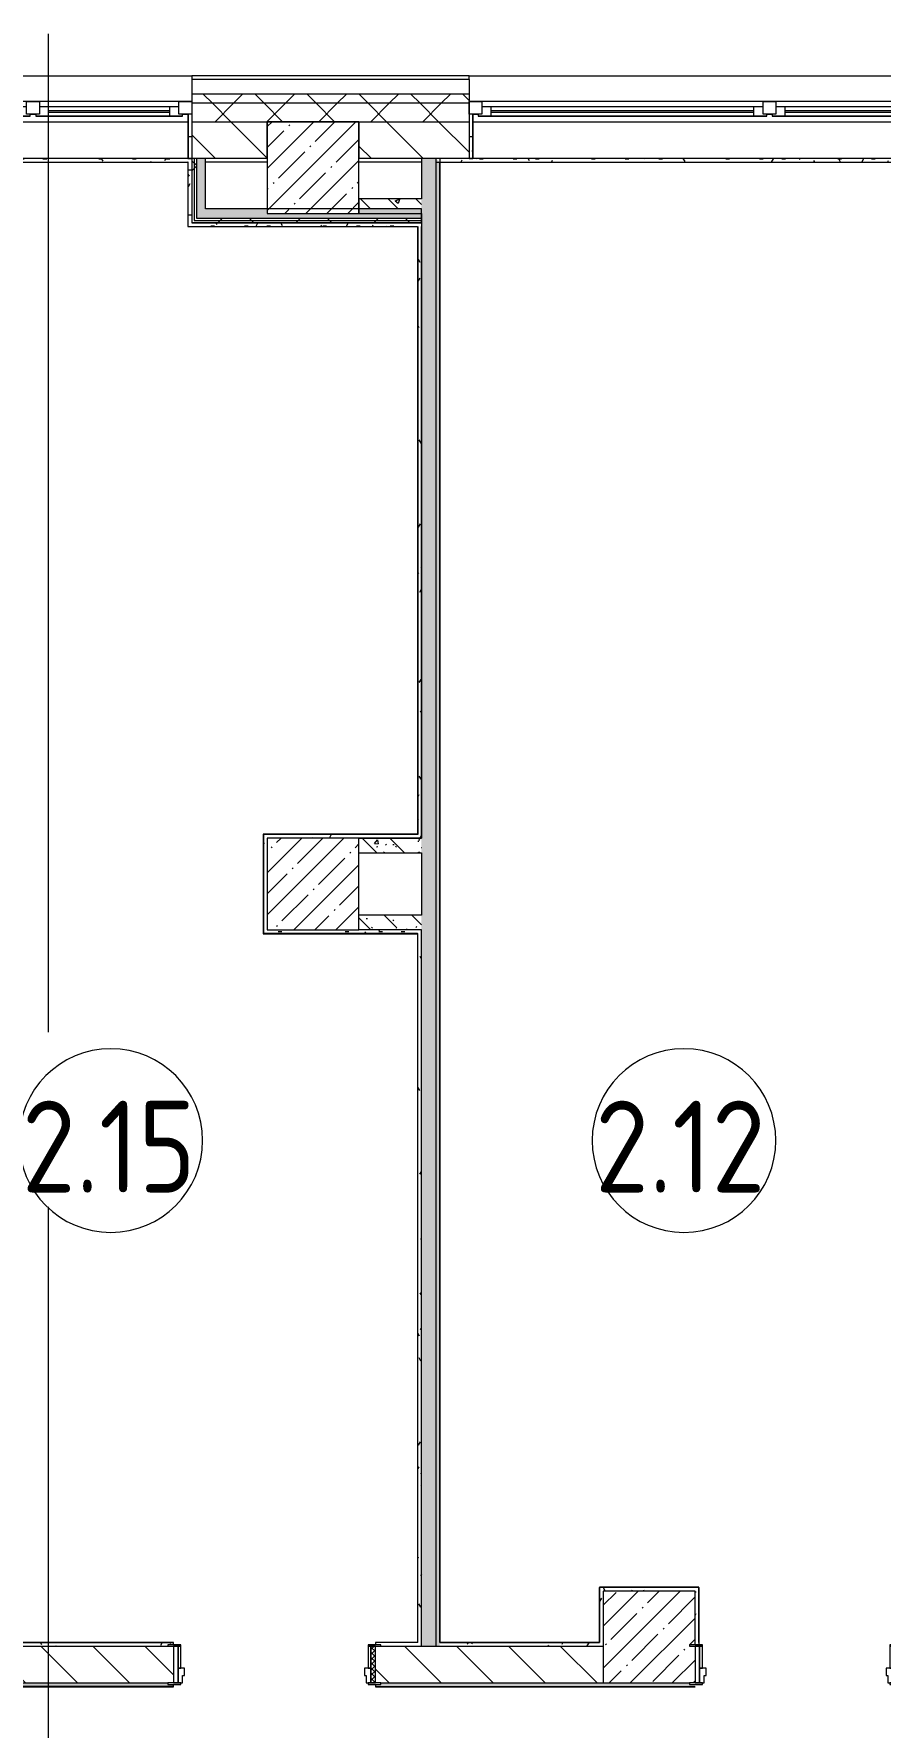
# Model space of a CAD drawing. Header units: millimetres. Extents: x -625 to 415037, y -3642 to 102118.
# Drawn here: x 224252 to 228860, y 92899 to 102117 of the extents above; entities that cross this region are included whole.
import ezdxf

# ---------------------------------------------------------------- set-up
doc = ezdxf.new("R2010")
doc.units = ezdxf.units.MM
doc.linetypes.add('Осевая', pattern=[6350, 1270, -952.5, 3175, -952.5])
for name, color, linetype, lineweight in [('A-AREA-IDEN', 7, 'Continuous', 9), ('A-DOOR-FRAM-2', 7, 'Continuous', 5), ('A-GLAZ', 7, 'Continuous', 9), ('A-GLAZ-1', 7, 'Continuous', 5), ('A-WALL', 7, 'Continuous', 5), ('I-WALL', 7, 'Continuous', 5), ('S-COLS', 7, 'Continuous', 9), ('S-COLS-1', 7, 'Continuous', 5), ('Оси', 7, 'Continuous', 9), ('Оси-2', 7, 'Осевая', 9)]:
    doc.layers.add(name, color=color, linetype=linetype, lineweight=lineweight)
for name, color, linetype, lineweight, true_color in [('A-DOOR-1', 7, 'Continuous', 5, 0xc0c0c0), ('A-DOOR-FRAM-1', 7, 'Continuous', 5, 0xc0c0c0), ('A-WALL-1', 9, 'Continuous', 5, 0x808080), ('A-WALL-FNSH-1', 9, 'Continuous', 5, 0x808080)]:
    doc.layers.add(name, color=color, linetype=linetype, lineweight=lineweight, true_color=true_color)
doc.layers.get('A-DOOR-1').off()
doc.styles.add('GOST Common', font='', dxfattribs={"width": 0.9, "height": 500})
doc.styles.get('GOST Common').set_extended_font_data('GOST Common')
pattern_1 = [(135, (148772.12, 0), (-141.42136, -141.42136), [])]
pattern_2 = [(135, (148772.12, 0), (-150.8683, -150.8683), [213.36, -35.56, 7.112, -35.56]), (135, (148772.12, 150.77), (-150.8683, -150.8683), []), (50, (148772.12, 0), (255.05767, -22.3145), [26.67, -293.37]), (355, (148772.12, 0), (-49.3404, 267.4791), [21.336, -234.696]), (100.451, (148793.38, -1.86), (205.7195, 245.16356), [22.666, -249.326]), (46.184, (148772.12, 71.12), (379.511, -58.86), [40.005, -440.055]), (96.636, (148803.75, 66.2), (332.3634, 346.3991), [33.999, -373.989]), (351.184, (148772.12, 71.12), (332.3669, 346.3953), [32.004, -352.044]), (21, (148807.68, 53.34), (212.26017, -143.1711), [26.67, -293.37]), (326, (148807.68, 53.34), (86.5224, 257.8632), [21.336, -234.696]), (71.451, (148825.37, 41.4), (298.78395, 114.6901), [22.666, -249.326]), (37.5, (148772.12, 0), (4.32385, 118.37751), [6.706, -225.146, 6.706, -231.546, -235.585]), (37.5, (148772.12, 0), (4.32385, 118.37751), [-470.103, 6.706, -228.879]), (7.5, (148772.12, 0), (93.54758, 140.2533), [6.706, -129.134, 6.706, -219.812, -89.789]), (7.5, (148772.12, 0), (93.54758, 140.2533), [-362.356, 6.706, -83.083]), (327.5, (148692.82, 0), (189.82734, -8.02019), [6.706, -82.194, 6.706, -270.662, -368.046]), (327.5, (148692.82, 0), (189.82734, -8.02019), [-366.268, 6.706, -361.34]), (317.5, (148657.26, 0), (207.38114, 35.59764), [6.706, -108.864, 6.706, -177.495, -261.366]), (317.5, (148657.26, 0), (207.38114, 35.59764), [-299.771, 6.706, -254.66])]
pattern_3 = [(45, (-371.384, 164.685), (-14.1421, 14.1421), []), (135, (-371.384, 164.685), (-14.1421, -14.1421), [])]
pattern_4 = [(45, (148772.12, 0), (-141.42136, 141.42136), []), (135, (148772.12, 0), (-141.42136, -141.42136), [])]
pattern_5 = [(0, (148772.123, 0), (243.84, 60.96), [20.117, -162.763, 20.117, -162.763, -975.36]), (0, (148772.123, 0), (243.84, 60.96), [-365.76, 20.117, -345.643, 20.117, -162.763, -426.72]), (0, (148772.123, 0), (243.84, 60.96), [-914.4, 20.117, -101.803, 20.117, -284.683]), (120, (148863.563, 30.48), (-174.71291, 180.691634), [20.117, -162.763, 20.117, -162.763, -975.36]), (120, (148863.563, 30.48), (-174.71291, 180.691634), [-365.76, 20.117, -345.643, 20.117, -162.763, -426.72]), (120, (148863.563, 30.48), (-174.71291, 180.691634), [-914.4, 20.117, -101.803, 20.117, -284.683]), (240, (148894.043, 152.4), (-69.12709, -241.651634), [20.117, -162.763, 20.117, -162.763, -975.36]), (240, (148894.043, 152.4), (-69.12709, -241.651634), [-365.76, 20.117, -345.643, 20.117, -162.763, -426.72]), (240, (148894.043, 152.4), (-69.12709, -241.651634), [-914.4, 20.117, -101.803, 20.117, -284.683])]
pattern_6 = [(45, (148772.12, 0), (-212.132, 212.132), []), (135, (148772.12, 0), (-212.132, -212.132), [])]

# ---------------------------------------------------------------- blocks, each defined once
blk = doc.blocks.new('BSC_Колонна _Прямоугольная - 500х500-V323-Объем проектирования 2 этажа')
at = {"layer": 'S-COLS-1'}
h = blk.add_hatch(dxfattribs=at)
h.set_pattern_fill('FP_72', color=256, style=0, pattern_type=2)
h.set_pattern_definition([(45, (-77000, -22950), (-114.04925, 114.04925), []), (45, (-76885.95, -22950), (-114.04925, 114.04925), [201.613, -40.323, 6.706, -33.617])])
h.paths.add_polyline_path([(250, -250), (250, 250), (-250, 250), (-250, -250)])
for p, q in [((250, 250), (-250, 250)), ((-250, 250), (-250, -250)), ((250, -250), (250, 250)), ((-250, -250), (250, -250))]:
    blk.add_line(p, q, dxfattribs=at)
blk = doc.blocks.new('110_Дверь_СКБ_1Ст_Внутренняя1 - Д-4 1100x2100h_су мгн-V329-Объем проектирования 2 этажа')
at = {"layer": 'A-DOOR-FRAM-2'}
h = blk.add_hatch(dxfattribs=at)
h.set_pattern_fill('FP_76', color=256, style=0, pattern_type=2)
h.set_pattern_definition(pattern_3)
h.paths.add_polyline_path([(-512.5, 100), (-537.5, 100), (-537.5, -100), (-512.5, -99.4), (-512.5, -95.3)])
at = {"layer": 'A-DOOR-FRAM-1'}
for p, q in [((-497.5, 108), (-567.5, 108)), ((-567.5, 108), (-567.5, 100)), ((-567.5, 100), (-497.5, 100)), ((-512.5, 100), (-537.5, 100)), ((-537.5, 100), (-537.5, -100)), ((-487.5, 100), (-512.5, 100)), ((-512.5, 100), (-512.5, 20)), ((-512.5, -100), (-512.5, 100)), ((-497.5, 100), (-512.5, 100)), ((-512.5, 100), (-512.5, 99)), ((-512.5, 99), (-497.5, 99)), ((-497.5, 100), (-497.5, 108)), ((-497.5, 99), (-497.5, 100)), ((-487.5, 60), (-487.5, 100)), ((512.5, 100), (512.5, 60)), ((537.5, 100), (512.5, 100)), ((592.5, 108), (522.5, 108)), ((522.5, 108), (522.5, 100)), ((537.5, 100), (522.5, 100)), ((522.5, 100), (522.5, 99)), ((522.5, 100), (592.5, 100)), ((522.5, 99), (537.5, 99)), ((537.5, 20), (537.5, 100)), ((562.5, 100), (537.5, 100)), ((537.5, 100), (537.5, -100)), ((537.5, 99), (537.5, 100)), ((562.5, -100), (562.5, 100)), ((592.5, 100), (592.5, 108)), ((-512.5, 20), (-477.5, 20)), ((-497.5, 20), (-512.5, 20)), ((-512.5, 20), (-512.5, -100)), ((-497.5, -100), (-497.5, 20)), ((-477.5, 60), (-487.5, 60)), ((-477.5, 20), (-477.5, 60)), ((512.5, 60), (502.5, 60)), ((502.5, 60), (502.5, 20)), ((502.5, 20), (537.5, 20)), ((537.5, 20), (522.5, 20)), ((522.5, 20), (522.5, -100)), ((537.5, -100), (537.5, 20)), ((-497.5, -100), (-567.5, -100)), ((-567.5, -100), (-567.5, -108)), ((-567.5, -108), (-497.5, -108)), ((-537.5, -100), (-512.5, -100)), ((-512.5, -100), (-497.5, -100)), ((-497.5, -108), (-497.5, -100)), ((522.5, -100), (537.5, -100)), ((592.5, -100), (522.5, -100)), ((522.5, -100), (522.5, -108)), ((522.5, -108), (592.5, -108)), ((537.5, -100), (562.5, -100)), ((592.5, -108), (592.5, -100))]:
    blk.add_line(p, q, dxfattribs=at)
blk = doc.blocks.new('110_Дверь_СКБ_1Ст_Внутренняя1 - Д-4 1100x2100h_су мгн-V330-Объем проектирования 2 этажа')
at = {"layer": 'A-DOOR-FRAM-2'}
h = blk.add_hatch(dxfattribs=at)
h.set_pattern_fill('FP_76', color=256, style=0, pattern_type=2)
h.set_pattern_definition(pattern_3)
h.paths.add_polyline_path([(-537.5, 100), (-537.5, -100), (-512.5, -100), (-512.5, 100), (-524.7, 100)])
at = {"layer": 'A-DOOR-FRAM-1'}
for p, q in [((-497.5, 108), (-567.5, 108)), ((-567.5, 108), (-567.5, 100)), ((-567.5, 100), (-497.5, 100)), ((-512.5, 100), (-537.5, 100)), ((-537.5, 100), (-537.5, -100)), ((-487.5, 100), (-512.5, 100)), ((-512.5, 100), (-512.5, 20)), ((-512.5, -100), (-512.5, 100)), ((-497.5, 100), (-512.5, 100)), ((-512.5, 100), (-512.5, 99)), ((-512.5, 99), (-497.5, 99)), ((-497.5, 100), (-497.5, 108)), ((-497.5, 99), (-497.5, 100)), ((-487.5, 60), (-487.5, 100)), ((512.5, 100), (512.5, 60)), ((537.5, 100), (512.5, 100)), ((592.5, 108), (522.5, 108)), ((522.5, 108), (522.5, 100)), ((537.5, 100), (522.5, 100)), ((522.5, 100), (522.5, 99)), ((522.5, 100), (592.5, 100)), ((522.5, 99), (537.5, 99)), ((537.5, 20), (537.5, 100)), ((562.5, 100), (537.5, 100)), ((537.5, 100), (537.5, -100)), ((537.5, 99), (537.5, 100)), ((562.5, -100), (562.5, 100)), ((592.5, 100), (592.5, 108)), ((-512.5, 20), (-477.5, 20)), ((-497.5, 20), (-512.5, 20)), ((-512.5, 20), (-512.5, -100)), ((-497.5, -100), (-497.5, 20)), ((-477.5, 60), (-487.5, 60)), ((-477.5, 20), (-477.5, 60)), ((512.5, 60), (502.5, 60)), ((502.5, 60), (502.5, 20)), ((502.5, 20), (537.5, 20)), ((537.5, 20), (522.5, 20)), ((522.5, 20), (522.5, -100)), ((537.5, -100), (537.5, 20)), ((-497.5, -100), (-567.5, -100)), ((-567.5, -100), (-567.5, -108)), ((-567.5, -108), (-497.5, -108)), ((-537.5, -100), (-512.5, -100)), ((-512.5, -100), (-497.5, -100)), ((-497.5, -108), (-497.5, -100)), ((522.5, -100), (537.5, -100)), ((592.5, -100), (522.5, -100)), ((522.5, -100), (522.5, -108)), ((522.5, -108), (592.5, -108)), ((537.5, -100), (562.5, -100)), ((592.5, -108), (592.5, -100))]:
    blk.add_line(p, q, dxfattribs=at)
blk = doc.blocks.new('120_Окно_СКБ_2Ст - 120_Окно_СКБ_2Ст 2500х2500 _мал створка справа_-23206729-Объем проектирования 2 этажа')
at = {"layer": 'A-GLAZ'}
for p, q in [((-1250, -75), (-1250, -5)), ((-1250, -5), (-1180, -5)), ((-1180, -75), (-1250, -75)), ((-1180, -75), (-1200, -75)), ((-1200, -75), (-1200, -85)), ((-1200, -85), (370, -85)), ((370, -85), (-1200, -85)), ((-1180, -5), (-1180, -75)), ((350, -35), (-1180, -35)), ((-1180, -35), (-1180, -75)), ((-1130, -85), (-1130, -35)), ((300, -85), (300, -35)), ((350, -75), (350, -5)), ((350, -5), (420, -5)), ((350, -75), (350, -35)), ((420, -75), (350, -75)), ((370, -75), (350, -75)), ((370, -85), (370, -75)), ((420, -75), (400, -75)), ((400, -75), (400, -85)), ((400, -85), (1200, -85)), ((1200, -85), (400, -85)), ((420, -5), (420, -75)), ((1180, -35), (420, -35)), ((420, -35), (420, -75)), ((470, -85), (470, -35)), ((1130, -85), (1130, -35)), ((1180, -75), (1180, -5)), ((1180, -5), (1250, -5)), ((1180, -75), (1180, -35)), ((1250, -75), (1180, -75)), ((1200, -75), (1180, -75)), ((1200, -85), (1200, -75)), ((1250, -5), (1250, -75))]:
    blk.add_line(p, q, dxfattribs=at)
at = {"layer": 'A-GLAZ-1'}
for p, q in [((1250, -5), (-1250, -5)), ((-1230, -75), (-1200, -75)), ((-1130, -55), (300, -55)), ((300, -65), (-1130, -65)), ((370, -75), (400, -75)), ((470, -55), (1130, -55)), ((1130, -65), (470, -65)), ((1200, -75), (1230, -75))]:
    blk.add_line(p, q, dxfattribs=at)
blk = doc.blocks.new('120_Окно_СКБ_2Ст - 120_Окно_СКБ_2Ст 2100х2400 _мал створка справа_-19092174-Объем проектирования 2 этажа')
at = {"layer": 'A-GLAZ'}
for p, q in [((-1050, -75), (-1050, -5)), ((-1050, -5), (-980, -5)), ((-980, -75), (-1050, -75)), ((-980, -75), (-1000, -75)), ((-1000, -75), (-1000, -85)), ((-1000, -85), (170, -85)), ((170, -85), (-1000, -85)), ((-980, -5), (-980, -75)), ((150, -35), (-980, -35)), ((-980, -35), (-980, -75)), ((-930, -85), (-930, -35)), ((100, -85), (100, -35)), ((150, -75), (150, -5)), ((150, -5), (220, -5)), ((150, -75), (150, -35)), ((220, -75), (150, -75)), ((170, -75), (150, -75)), ((170, -85), (170, -75)), ((220, -75), (200, -75)), ((200, -75), (200, -85)), ((200, -85), (1000, -85)), ((1000, -85), (200, -85)), ((220, -5), (220, -75)), ((980, -35), (220, -35)), ((220, -35), (220, -75)), ((270, -85), (270, -35)), ((930, -85), (930, -35)), ((980, -75), (980, -5)), ((980, -5), (1050, -5)), ((980, -75), (980, -35)), ((1050, -75), (980, -75)), ((1000, -75), (980, -75)), ((1000, -85), (1000, -75)), ((1050, -5), (1050, -75))]:
    blk.add_line(p, q, dxfattribs=at)
at = {"layer": 'A-GLAZ-1'}
for p, q in [((1050, -5), (-1050, -5)), ((-1030, -75), (-1000, -75)), ((-930, -55), (100, -55)), ((100, -65), (-930, -65)), ((170, -75), (200, -75)), ((270, -55), (930, -55)), ((930, -65), (270, -65)), ((1000, -75), (1030, -75))]:
    blk.add_line(p, q, dxfattribs=at)
blk = doc.blocks.new('BSC_Колонна _Прямоугольная - 500х500-V394-Объем проектирования 2 этажа')
at = {"layer": 'S-COLS-1'}
h = blk.add_hatch(dxfattribs=at)
h.set_pattern_fill('FP_136', color=256, style=0, pattern_type=2)
h.set_pattern_definition([(45, (-78830, -18850), (-114.04925, 114.04925), []), (45, (-78715.95, -18850), (-114.04925, 114.04925), [201.613, -40.323, 6.706, -33.617])])
h.paths.add_polyline_path([(60.1, -250), (250, -250), (250, -50), (220, -50), (220, -42), (250, -42), (250, 250), (-250, 250), (-250, -250)])
for p, q in [((250, 250), (-250, 250)), ((-250, 250), (-250, -250)), ((250, -42), (250, 250)), ((-250, -250), (220, -250))]:
    blk.add_line(p, q, dxfattribs=at)
blk = doc.blocks.new('Марка_Помещения - Номер-25198446-Объем проектирования 2 этажа')
at = {"layer": 'A-AREA-IDEN'}
for start, end in [(360, 180), (180, 360)]:
    blk.add_arc((0, 0), 2.5, start, end, dxfattribs=at)
blk = doc.blocks.new('2floor')
at = {"layer": 'A-WALL'}
h = blk.add_hatch(dxfattribs=at)
h.set_pattern_fill('FP_24', color=256, style=0, pattern_type=2)
h.set_pattern_definition(pattern_4)
h.paths.add_polyline_path([(233082.8, 27200), (241932.1, 27200), (241932.1, 27250), (229122.1, 27250), (229122.1, 27200), (232972.1, 27200)])
h.paths.add_polyline_path([(226462.1, 27200), (226622.1, 27200), (226622.1, 27250), (225112.1, 27250), (225112.1, 27200), (226442.1, 27200)])
h.paths.add_polyline_path([(222281.1, 27200), (223012.1, 27200), (223012.1, 27250), (217632.1, 27250), (217632.1, 27200), (221880.4, 27200)])
h.paths.add_polyline_path([(214032.1, 27200), (214032.1, 27250), (212952.1, 27250), (212952.1, 27200), (213930.3, 27200)])
h.paths.add_polyline_path([(214932.1, 27200), (216732.1, 27200), (216732.1, 27250), (214932.1, 27250)])
h.paths.add_polyline_path([(209812.1, 27200), (209812.1, 27250), (208632.1, 27250), (208632.1, 27200), (209593.9, 27200)])
h.paths.add_polyline_path([(203553.1, 27200), (203782, 27200), (203782, 27250), (202632.3, 27250), (202632.3, 27200), (203552.1, 27200)])
h.paths.add_polyline_path([(204682, 27200), (205932.1, 27200), (205932.1, 27250), (204682, 27250)])
h.paths.add_polyline_path([(199475.6, 27200), (199532.3, 27200), (199532.3, 27250), (198432.4, 27250), (198432.4, 27200), (199136.9, 27200)])
h.paths.add_polyline_path([(197532.1, 27200), (197532.4, 27200), (197532.1, 27250), (196279.1, 27250), (196279.1, 27200), (197307.4, 27200)])
h.paths.add_polyline_path([(192971, 27200), (193179.1, 27200), (193179.1, 27250), (190782.1, 27250), (190782.1, 27200), (191553.1, 27200)])
h = blk.add_hatch(dxfattribs=at)
h.set_pattern_fill('FP_24', color=256, style=0, pattern_type=2)
h.set_pattern_definition(pattern_4)
h.paths.add_polyline_path([(241394.2, 27100), (241832.1, 27100), (241832.1, 27200), (229122.1, 27200), (229122.1, 27100), (240671.5, 27100)])
h.paths.add_polyline_path([(226022.1, 27100), (226622.1, 27100), (226622.1, 27200), (225112.1, 27200), (225112.1, 27100), (225522.1, 27100)])
h.paths.add_polyline_path([(208932.1, 27100), (209812.1, 27100), (209812.1, 27200), (208632.1, 27200), (208632.1, 27100), (208912.1, 27100)])
h.paths.add_polyline_path([(205632.6, 27100), (205932.1, 27100), (205932.1, 27200), (204682, 27200), (204682, 27100), (205257.5, 27100)])
h.paths.add_polyline_path([(212952.1, 27100), (214032.1, 27100), (214032.1, 27200), (212952.1, 27200), (212952.1, 27170)])
h.paths.add_polyline_path([(214932.1, 27100), (216732.1, 27100), (216732.1, 27200), (214932.1, 27200), (214932.1, 27100.8)])
h.paths.add_polyline_path([(203782, 27100), (203782, 27200), (202632.3, 27200), (202632.3, 27100), (203553.1, 27100)])
h.paths.add_polyline_path([(190932.1, 27100), (193179.1, 27100), (193179.1, 27200), (190832.1, 27200), (190832.1, 27100)])
h.paths.add_polyline_path([(196279.1, 27100), (197532.4, 27100), (197532.1, 27200), (196279.1, 27200), (196279.1, 27140)])
h.paths.add_polyline_path([(222812.1, 27100), (223012.1, 27100), (223012.1, 27200), (217632.1, 27200), (217632.1, 27100), (222603.1, 27100)])
h.paths.add_polyline_path([(198432.4, 27100), (199532.3, 27100), (199532.3, 27200), (198432.4, 27200)])
at = {"layer": 'I-WALL'}
h = blk.add_hatch(dxfattribs=at)
h.set_pattern_fill('FP_191', color=256, style=0, pattern_type=2)
h.set_pattern_definition(pattern_5)
h.paths.add_polyline_path([(225112.1, 26900), (225112.1, 27140), (225092.1, 27140), (225092.1, 26900)])
h = blk.add_hatch(dxfattribs=at)
h.set_pattern_fill('FP_191', color=256, style=0, pattern_type=2)
h.set_pattern_definition(pattern_5)
h.paths.add_polyline_path([(226642.1, 26900), (226642.1, 27140), (226622.1, 27140), (226622.1, 26900)])
h = blk.add_hatch(dxfattribs=at)
h.set_pattern_fill('FP_23', color=256, style=0, pattern_type=2)
h.set_pattern_definition(pattern_1)
h.paths.add_polyline_path([(221669.4, 26900), (222312.1, 26900), (222312.1, 27100), (219582.1, 27100), (219582.1, 26900), (221519, 26900)])
h.paths.add_polyline_path([(208632.1, 26900), (208932.1, 26900), (208932.1, 27100), (208632.1, 27100), (208632.1, 26900.9)])
h.paths.add_polyline_path([(205257.5, 26900), (205932.1, 26900), (205932.1, 27100), (204682, 27100), (204682, 26900)])
h.paths.add_polyline_path([(232841.8, 26900), (232972.1, 26900), (232972.1, 27100), (229922.1, 27100), (229922.1, 26900), (232797.5, 26900)])
h.paths.add_polyline_path([(209553.1, 26900), (209832.1, 26900), (209832.1, 27100), (209532.1, 27100), (209532.1, 26900), (209552.1, 26900)])
h.paths.add_polyline_path([(212932.1, 26900), (214032.1, 26900), (214032.1, 27100), (212932.1, 27100), (212932.1, 27018.7)])
h.paths.add_polyline_path([(215532.1, 26900), (216732.1, 26900), (216732.1, 27100), (215532.1, 27100)])
h.paths.add_polyline_path([(217632.1, 26900), (219082.1, 26900), (219082.1, 27100), (217632.1, 27100), (217632.1, 27032)])
h.paths.add_polyline_path([(229401.1, 26900), (229422.1, 26900), (229422.1, 27100), (229122.1, 27100), (229122.1, 26900)])
h.paths.add_polyline_path([(203552.1, 26900), (203782, 26900), (203782, 27100), (203532.1, 27100), (203532.1, 26900)])
h.paths.add_polyline_path([(226442.1, 26900), (226622.1, 26900), (226622.1, 27100), (226022.1, 27100), (226022.1, 26900), (226362.1, 26900)])
h.paths.add_polyline_path([(199475.6, 26900), (199532.3, 26900), (199532.3, 27100), (199136.9, 27100), (199136.9, 26900)])
h.paths.add_polyline_path([(225522.1, 26900), (225522.1, 27100), (225112.1, 27100), (225112.1, 26900), (225494, 26900)])
h.paths.add_polyline_path([(202632.3, 26900), (202932.1, 26900), (202932.1, 27100), (202632.3, 27100), (202632.3, 27015.9)])
h.paths.add_polyline_path([(223012.1, 26900), (223012.1, 27100), (222812.1, 27100), (222812.1, 26900), (222832.1, 26900)])
h = blk.add_hatch(dxfattribs=at)
h.set_pattern_fill('FP_191', color=256, style=0, pattern_type=2)
h.set_pattern_definition(pattern_5)
h.paths.add_polyline_path([(222812.1, 26880), (225112.1, 26880), (225112.1, 26900), (222812.1, 26900), (222812.1, 26890.4)])
h = blk.add_hatch(dxfattribs=at)
h.set_pattern_fill('FP_191', color=256, style=0, pattern_type=2)
h.set_pattern_definition(pattern_5)
h.paths.add_polyline_path([(225112.1, 26530), (225112.1, 26880), (225092.1, 26880), (225092.1, 26530)])
h = blk.add_hatch(dxfattribs=at)
h.set_pattern_fill('FP_192', color=256, style=0, pattern_type=2)
h.set_pattern_definition(pattern_6)
h.paths.add_polyline_path([(225124.6, 26562.5), (225124.6, 26900), (225112.1, 26900), (225112.1, 26562.5), (225121.5, 26562.5)])
h = blk.add_hatch(dxfattribs=at)
h.set_pattern_fill('FP_192', color=256, style=0, pattern_type=2)
h.set_pattern_definition(pattern_6)
h.paths.add_polyline_path([(225124.6, 26575), (225137.1, 26575), (225137.1, 26900), (225124.6, 26900), (225124.6, 26625)])
for points in [[(225187.1, 26625), (225187.1, 26900), (225137.1, 26900), (225137.1, 26625)], [(226362.1, 26575), (226362.1, 26625), (226022.1, 26625), (226022.1, 26600), (225522.1, 26600), (225522.1, 26625), (225137.1, 26625), (225137.1, 26575), (226342.1, 26575)]]:
    blk.add_hatch(color=256, dxfattribs=at).paths.add_polyline_path(points)
h = blk.add_hatch(dxfattribs=at)
h.set_pattern_fill('FP_41', color=256, style=0, pattern_type=2)
h.set_pattern_definition(pattern_2)
h.paths.add_polyline_path([(226362.2, 18800), (226442.1, 18800), (226442.1, 26900), (226362.1, 26900), (226362.1, 18800)])
h = blk.add_hatch(dxfattribs=at)
h.set_pattern_fill('FP_191', color=256, style=0, pattern_type=2)
h.set_pattern_definition(pattern_5)
h.paths.add_polyline_path([(227662.3, 26880), (229402.1, 26880.1), (229401.1, 26900), (226442.1, 26900), (226462.1, 26880), (227300.9, 26880)])
h = blk.add_hatch(dxfattribs=at)
h.set_pattern_fill('FP_191', color=256, style=0, pattern_type=2)
h.set_pattern_definition(pattern_5)
h.paths.add_polyline_path([(226462.1, 18800), (226460.6, 26880.6), (226442.1, 26900), (226442.1, 18800)])
h = blk.add_hatch(dxfattribs=at)
h.set_pattern_fill('FP_41', color=256, style=0, pattern_type=2)
h.set_pattern_definition(pattern_2)
h.paths.add_polyline_path([(226022.1, 26625), (226362.1, 26625), (226362.1, 26680), (226022.1, 26680)])
h = blk.add_hatch(dxfattribs=at)
h.set_pattern_fill('FP_192', color=256, style=0, pattern_type=2)
h.set_pattern_definition(pattern_6)
h.paths.add_polyline_path([(226362.1, 26550), (226362.1, 26562.5), (225112.1, 26562.5), (225112.1, 26550), (226342.1, 26550)])
h = blk.add_hatch(dxfattribs=at)
h.set_pattern_fill('FP_191', color=256, style=0, pattern_type=2)
h.set_pattern_definition(pattern_5)
h.paths.add_polyline_path([(225112.1, 26530), (226362.1, 26530), (226362.1, 26550), (225112.1, 26550)])
h = blk.add_hatch(dxfattribs=at)
h.set_pattern_fill('FP_192', color=256, style=0, pattern_type=2)
h.set_pattern_definition(pattern_6)
h.paths.add_polyline_path([(226342.1, 26562.5), (226362.1, 26562.5), (226362.1, 26575), (225124.6, 26575), (225124.6, 26562.5), (226216.8, 26562.5)])
h = blk.add_hatch(dxfattribs=at)
h.set_pattern_fill('FP_191', color=256, style=0, pattern_type=2)
h.set_pattern_definition(pattern_5)
h.paths.add_polyline_path([(226362.1, 23220), (226362.1, 26530), (226342.1, 26529), (226342.1, 23221)])
h = blk.add_hatch(dxfattribs=at)
h.set_pattern_fill('FP_191', color=256, style=0, pattern_type=2)
h.set_pattern_definition(pattern_5)
h.paths.add_polyline_path([(225502.1, 22700), (225522.1, 22700), (225522.1, 23220), (225502.1, 23220), (225502.1, 22730.8)])
h = blk.add_hatch(dxfattribs=at)
h.set_pattern_fill('FP_191', color=256, style=0, pattern_type=2)
h.set_pattern_definition(pattern_5)
h.paths.add_polyline_path([(225587.5, 23200), (226362.1, 23200), (226362.1, 23220), (225522.1, 23220), (225522.1, 23200)])
h = blk.add_hatch(dxfattribs=at)
h.set_pattern_fill('FP_41', color=256, style=0, pattern_type=2)
h.set_pattern_definition(pattern_2)
h.paths.add_polyline_path([(226362.1, 23120), (226362.1, 23200), (226022.1, 23200), (226022.1, 23120), (226355.3, 23120)])
h = blk.add_hatch(dxfattribs=at)
h.set_pattern_fill('FP_41', color=256, style=0, pattern_type=2)
h.set_pattern_definition(pattern_2)
h.paths.add_polyline_path([(226362.1, 22700), (226362.1, 22780), (226022.1, 22780), (226022.1, 22700), (226360.6, 22700)])
h = blk.add_hatch(dxfattribs=at)
h.set_pattern_fill('FP_191', color=256, style=0, pattern_type=2)
h.set_pattern_definition(pattern_5)
h.paths.add_polyline_path([(226216.8, 22680), (226341.1, 22680), (226341.1, 22700), (225502.1, 22700), (225502.1, 22680), (226112.1, 22680)])
h = blk.add_hatch(dxfattribs=at)
h.set_pattern_fill('FP_191', color=256, style=0, pattern_type=2)
h.set_pattern_definition(pattern_5)
h.paths.add_polyline_path([(226362.1, 18820), (226360.6, 22700), (226342.1, 22700), (226342.1, 18821)])
h = blk.add_hatch(dxfattribs=at)
h.set_pattern_fill('FP_191', color=256, style=0, pattern_type=2)
h.set_pattern_definition(pattern_5)
h.paths.add_polyline_path([(227352.1, 18820), (227352.1, 19120), (227332.1, 19120), (227332.1, 18821), (227342.1, 18820.5)])
h = blk.add_hatch(dxfattribs=at)
h.set_pattern_fill('FP_191', color=256, style=0, pattern_type=2)
h.set_pattern_definition(pattern_5)
h.paths.add_polyline_path([(227852.1, 19100), (227872.1, 19100), (227872.1, 19120), (227352.1, 19120), (227352.1, 19100)])
h = blk.add_hatch(dxfattribs=at)
h.set_pattern_fill('FP_191', color=256, style=0, pattern_type=2)
h.set_pattern_definition(pattern_5)
h.paths.add_polyline_path([(227852.1, 18808), (227872.1, 18808), (227872.1, 19100), (227852.1, 19100), (227852.1, 18880.6)])
h = blk.add_hatch(dxfattribs=at)
h.set_pattern_fill('FP_191', color=256, style=0, pattern_type=2)
h.set_pattern_definition(pattern_5)
h.paths.add_polyline_path([(226362.1, 18800), (226362.1, 18820), (226112.1, 18820), (226112.6, 18808), (226142.1, 18808), (226142.1, 18800), (226342.1, 18800)])
h.paths.add_polyline_path([(224568.9, 18800), (224982.1, 18800.3), (224982.1, 18808), (225012.1, 18808), (225012.1, 18820), (222833.1, 18820), (222832.1, 18800), (224436, 18800)])
h = blk.add_hatch(dxfattribs=at)
h.set_pattern_fill('FP_191', color=256, style=0, pattern_type=2)
h.set_pattern_definition(pattern_5)
h.paths.add_polyline_path([(227352.1, 18800), (227352.1, 18820), (226463.1, 18820), (226462.1, 18800)])
h = blk.add_hatch(dxfattribs=at)
h.set_pattern_fill('FP_23', color=256, style=0, pattern_type=2)
h.set_pattern_definition(pattern_1)
h.paths.add_polyline_path([(232872.8, 18600), (232972.1, 18600), (232972.1, 18800), (228952.1, 18800), (228952.1, 18600), (232721.4, 18600)])
h.paths.add_polyline_path([(222312.1, 18600), (222312.1, 18800), (215532.1, 18800), (215532.1, 18600), (220434.9, 18600)])
h.paths.add_polyline_path([(223273.4, 18600), (225012.1, 18600), (225012.1, 18800), (222812.1, 18800), (222812.1, 18600)])
h.paths.add_polyline_path([(226112.1, 18600), (227352.1, 18600), (227352.1, 18800), (226112.1, 18800)])
h = blk.add_hatch(dxfattribs=at)
h.set_pattern_fill('FP_191', color=256, style=0, pattern_type=2)
h.set_pattern_definition(pattern_5)
h.paths.add_polyline_path([(228952.1, 18580), (233231.1, 18580), (233232.1, 18600), (228982.1, 18599.9), (228982.1, 18592), (228952.1, 18592)])
h.paths.add_polyline_path([(226216.8, 18580), (227852.1, 18580), (227852.1, 18592), (227822.1, 18592.9), (227822.1, 18600), (226142.1, 18599.7), (226142.1, 18592), (226112.1, 18592), (226112.1, 18580), (226142.1, 18580)])
h.paths.add_polyline_path([(219082.1, 18580), (225012.1, 18580), (225012.1, 18592), (224982.1, 18592.9), (224982.1, 18600), (215532.1, 18600), (215553.1, 18580), (218989.4, 18580)])
h.paths.add_polyline_path([(215537, 18580), (215552.1, 18580), (215532.1, 18600), (215532.1, 18580)])
at = {"layer": 'S-COLS-1'}
h = blk.add_hatch(dxfattribs=at)
h.set_pattern_fill('FP_1', color=256, style=0, pattern_type=2)
h.set_pattern_definition([(45, (148772.12, 0), (-114.04925, 114.04925), []), (45, (148886.17, 0), (-114.04925, 114.04925), [201.612, -40.322, 6.706, -33.617])])
h.paths.add_polyline_path([(226022.1, 26600), (226022.1, 27100), (225522.1, 27100), (225522.1, 26600)])
at = {"layer": 'A-WALL'}
for p, q in [((223012.1, 27350), (225112.1, 27350)), ((226622.1, 27330), (225112.1, 27330)), ((226622.1, 27350), (229122.1, 27350)), ((226622.1, 27250), (225112.1, 27250)), ((226622.1, 27200), (225112.1, 27200)), ((225112.1, 27100), (226022.1, 27100)), ((225522.1, 26900), (225522.1, 27100)), ((226022.1, 27100), (226022.1, 26900)), ((226022.1, 27100), (226622.1, 27100)), ((225124.6, 26900), (225124.6, 26562.5)), ((225137.1, 26900), (225137.1, 26575)), ((226462.1, 26900), (226462.1, 18820)), ((225124.6, 26562.5), (226362.1, 26562.5)), ((225137.1, 26575), (226362.1, 26575)), ((226362.1, 26600), (226362.1, 23200)), ((226342.1, 26530), (226342.1, 23220)), ((226362.1, 23200), (226362.1, 26530)), ((226342.1, 18820), (226342.1, 22680)), ((226362.1, 18800), (226362.1, 22700)), ((227332.1, 18820), (227332.1, 19120)), ((227872.1, 19120), (227872.1, 18808)), ((222832.1, 18820), (225012.1, 18820)), ((226342.1, 18820), (226112.1, 18820)), ((226462.1, 18820), (227332.1, 18820)), ((222812.1, 18800), (224982.1, 18800)), ((226142.1, 18800), (227352.1, 18800)), ((222812.1, 18600), (224982.1, 18600)), ((226142.1, 18600), (227352.1, 18600))]:
    blk.add_line(p, q, dxfattribs=at)
at = {"layer": 'A-WALL-1'}
for p, q in [((225112.1, 27330), (225112.1, 26550)), ((226622.1, 27330), (226622.1, 26900)), ((225112.1, 27140), (225092.1, 27140)), ((225092.1, 27140), (225092.1, 26900)), ((226642.1, 27140), (226622.1, 27140)), ((225522.1, 26900), (222812.1, 26900)), ((223012.1, 26880), (225092.1, 26880)), ((225092.1, 26900), (225112.1, 26900)), ((225092.1, 26880), (225092.1, 26879)), ((225187.1, 26625), (225187.1, 26900)), ((229422.1, 26900), (226022.1, 26900)), ((226362.1, 26900), (226362.1, 26680)), ((226442.1, 18800), (226442.1, 26900)), ((226442.1, 26880), (229402.1, 26880)), ((226622.1, 26900), (226642.1, 26900)), ((226642.1, 26900), (226642.1, 26900)), ((226362.1, 26680), (226022.1, 26680)), ((226022.1, 26680), (226022.1, 26600)), ((226362.1, 26550), (225112.1, 26550)), ((225112.1, 26550), (226362.1, 26550)), ((226362.1, 26625), (225187.1, 26625)), ((226022.1, 26600), (226362.1, 26600)), ((226362.1, 26550), (226362.1, 26625)), ((225502.1, 23220), (225502.1, 22680)), ((226342.1, 23220), (225502.1, 23220)), ((226362.1, 23200), (226022.1, 23200)), ((226022.1, 23200), (226362.1, 23200)), ((226022.1, 23120), (226362.1, 23120)), ((226362.1, 23120), (226362.1, 22780)), ((226362.1, 22780), (226022.1, 22780)), ((226362.1, 22700), (226022.1, 22700)), ((226341.1, 22680), (226342.1, 22680)), ((227872.1, 19120), (227332.1, 19120)), ((225012.1, 18808), (225012.1, 18820)), ((226112.1, 18820), (226112.1, 18808)), ((225012.1, 18580), (225012.1, 18592)), ((226112.1, 18592), (226112.1, 18580)), ((226112.1, 18580), (227852.1, 18580))]:
    blk.add_line(p, q, dxfattribs=at)
at = {"layer": 'A-WALL-FNSH-1'}
for p, q in [((226622.1, 27350), (225112.1, 27350)), ((225112.1, 27350), (225112.1, 27330)), ((226622.1, 27330), (226622.1, 27350)), ((225092.1, 27140), (225091.1, 27140)), ((225091.1, 27140), (225091.1, 26900)), ((226643.1, 27140), (226642.1, 27140)), ((226642.1, 27140), (226642.1, 26900)), ((226643.1, 26900), (226643.1, 27140)), ((225091.1, 26900), (225092.1, 26900)), ((225092.1, 26879), (225091.1, 26879)), ((225092.1, 26530), (225092.1, 26879)), ((226463.1, 26879), (229401.1, 26879)), ((226463.1, 18821), (226463.1, 26879)), ((225091.1, 26530), (225091.1, 26529)), ((225091.1, 26529), (226341.1, 26529)), ((226341.1, 26529), (226341.1, 23221)), ((225501.1, 23221), (225501.1, 22679)), ((226341.1, 23221), (225501.1, 23221)), ((225501.1, 22679), (226341.1, 22679)), ((226341.1, 22680), (225502.1, 22680)), ((226341.1, 22679), (226341.1, 18821)), ((227331.1, 19121), (227331.1, 18821)), ((227873.1, 19121), (227331.1, 19121)), ((227873.1, 18820), (227873.1, 19121)), ((225012.1, 18821), (222833.1, 18821)), ((225012.1, 18820), (225012.1, 18821)), ((226341.1, 18821), (226112.1, 18821)), ((226112.1, 18821), (226112.1, 18820)), ((227331.1, 18821), (226463.1, 18821)), ((227872.1, 18820), (227873.1, 18820)), ((225012.1, 18580), (215553.1, 18580)), ((215553.1, 18579), (225012.1, 18579)), ((225012.1, 18579), (225012.1, 18580)), ((226112.1, 18580), (226112.1, 18579)), ((226112.1, 18579), (227852.1, 18579))]:
    blk.add_line(p, q, dxfattribs=at)
at = {"layer": 'I-WALL'}
for p, q in [((223032.1, 27100), (225092.1, 27100)), ((226642.1, 27100), (229102.1, 27100)), ((225522.1, 26880), (225187.1, 26880)), ((226362.1, 26880), (226022.1, 26880))]:
    blk.add_line(p, q, dxfattribs=at)
at = {"layer": 'S-COLS'}
for p, q in [((225522.1, 27100), (225522.1, 26900)), ((226022.1, 26900), (226022.1, 27100))]:
    blk.add_line(p, q, dxfattribs=at)
at = {"layer": 'S-COLS-1'}
for p, q in [((226022.1, 27100), (225522.1, 27100)), ((225522.1, 26900), (225522.1, 26600)), ((226022.1, 26600), (226022.1, 26900)), ((225522.1, 26600), (226022.1, 26600))]:
    blk.add_line(p, q, dxfattribs=at)
at = {"layer": 'Оси'}
blk.add_line((224332.1, 22578.1), (224332.1, 27578.1), dxfattribs=at)
at = {"layer": 'Оси-2'}
blk.add_line((224332.1, 3093.7), (224332.1, 22578.1), dxfattribs=at)
at = {"layer": 'A-AREA-IDEN', "xscale": 199.9999999999999, "yscale": 199.9999999999999, "zscale": 199.9999999999999}
for p in [(224670.8, 21552.7), (227791.9, 21552.7)]:
    blk.add_blockref('Марка_Помещения - Номер-25198446-Объем проектирования 2 этажа', p, dxfattribs=at)
at = {"layer": 'A-DOOR-1', "rotation": 180}
for name, p in [('110_Дверь_СКБ_1Ст_Внутренняя1 - Д-4 1100x2100h_су мгн-V330-Объем проектирования 2 этажа', (225574.6, 18700)), ('110_Дверь_СКБ_1Ст_Внутренняя1 - Д-4 1100x2100h_су мгн-V329-Объем проектирования 2 этажа', (228414.6, 18700))]:
    blk.add_blockref(name, p, dxfattribs=at)
at = {"layer": 'A-GLAZ', "color": 3}
for name, p in [('120_Окно_СКБ_2Ст - 120_Окно_СКБ_2Ст 2100х2400 _мал створка справа_-19092174-Объем проектирования 2 этажа', (224062.1, 27215)), ('120_Окно_СКБ_2Ст - 120_Окно_СКБ_2Ст 2500х2500 _мал створка справа_-23206729-Объем проектирования 2 этажа', (227872.1, 27215))]:
    blk.add_blockref(name, p, dxfattribs=at)
at = {"layer": 'S-COLS'}
for name, p in [('BSC_Колонна _Прямоугольная - 500х500-V323-Объем проектирования 2 этажа', (225772.1, 22950)), ('BSC_Колонна _Прямоугольная - 500х500-V394-Объем проектирования 2 этажа', (227602.1, 18850))]:
    blk.add_blockref(name, p, dxfattribs=at)
at = {"layer": 'A-AREA-IDEN', "char_height": 500, "width": 1212.151, "attachment_point": 1, "style": 'GOST Common'}
for s, insert in [('2.15', (224187.1, 21769.8)), ('2.12', (227308.1, 21769.8))]:
    blk.add_mtext(s, dxfattribs=dict(at, insert=insert))

msp = doc.modelspace()

# ---------------------------------------------------------------- block references
msp.add_blockref('2floor', (0, 74539.4))

doc.saveas('drawing.dxf')
